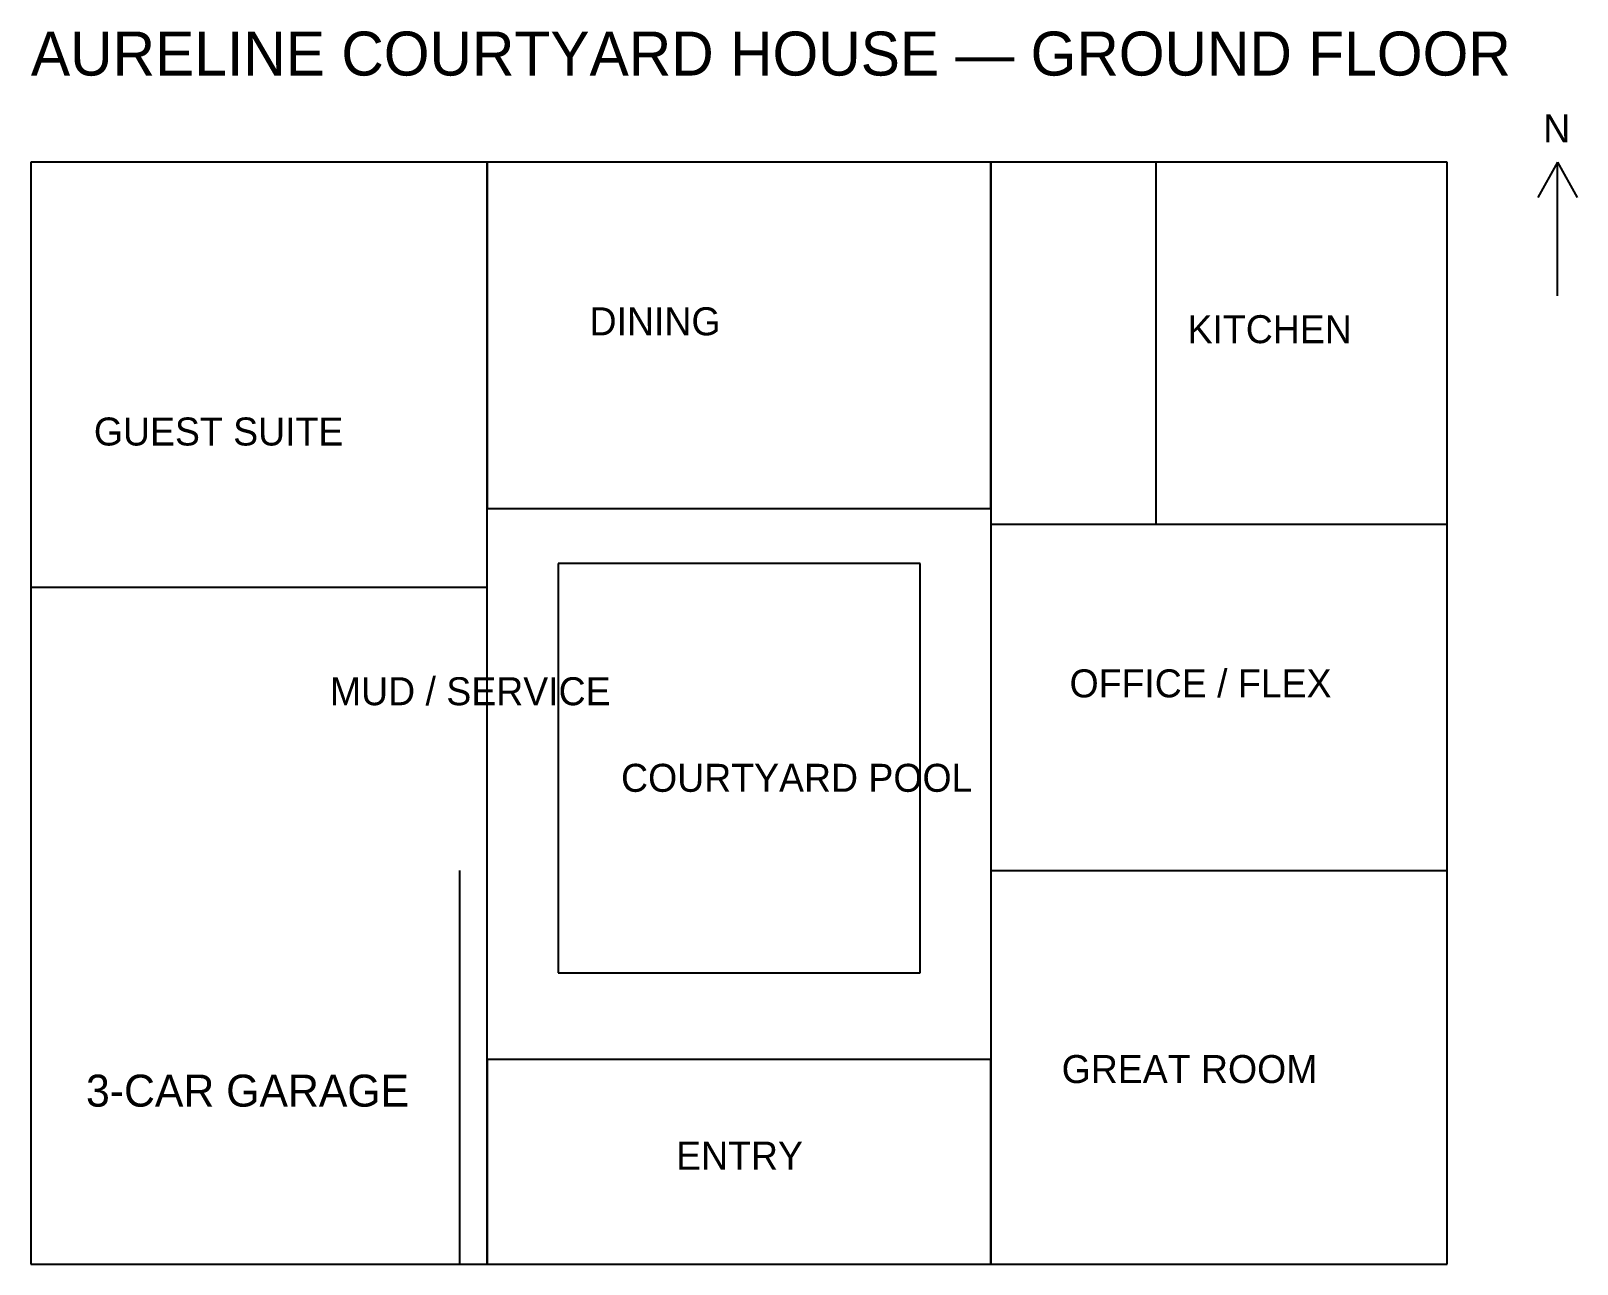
# Model space of a CAD drawing. Header units: inches. Extents: x -354 to 419, y -276 to 341.
import ezdxf

# ---------------------------------------------------------------- set-up
doc = ezdxf.new("R2010")
doc.units = ezdxf.units.IN

msp = doc.modelspace()

# ---------------------------------------------------------------- linework, layer by layer
at = {"layer": 'A-ANNO'}
for p, q in [((409.449, 275.591), (399.606, 257.874)), ((409.449, 208.661), (409.449, 275.591)), ((409.449, 275.591), (419.291, 257.874))]:
    msp.add_line(p, q, dxfattribs=at)
at = {"layer": 'A-POOL'}
for p, q in [((90.551, 74.803), (-90.551, 74.803)), ((-90.551, 74.803), (-90.551, -129.921)), ((90.551, -129.921), (90.551, 74.803)), ((-90.551, -129.921), (90.551, -129.921))]:
    msp.add_line(p, q, dxfattribs=at)
at = {"layer": 'A-WALL'}
for p, q in [((-125.984, 275.591), (-354.331, 275.591)), ((-354.331, 275.591), (-354.331, -275.591)), ((-125.984, -275.591), (-125.984, 275.591)), ((125.984, 275.591), (-125.984, 275.591)), ((-125.984, 275.591), (-125.984, 102.362)), ((354.331, 275.591), (125.984, 275.591)), ((125.984, 275.591), (125.984, -275.591)), ((125.984, 102.362), (125.984, 275.591)), ((208.661, 94.488), (208.661, 275.591)), ((354.331, -275.591), (354.331, 275.591)), ((-125.984, 102.362), (125.984, 102.362)), ((125.984, 94.488), (354.331, 94.488)), ((-354.331, 62.992), (-125.984, 62.992)), ((-139.764, -275.591), (-139.764, -78.74)), ((125.984, -78.74), (354.331, -78.74)), ((125.984, -173.228), (-125.984, -173.228)), ((-125.984, -173.228), (-125.984, -275.591)), ((125.984, -275.591), (125.984, -173.228)), ((-354.331, -275.591), (-125.984, -275.591)), ((-125.984, -275.591), (125.984, -275.591)), ((125.984, -275.591), (354.331, -275.591))]:
    msp.add_line(p, q, dxfattribs=at)

# ---------------------------------------------------------------- texts
at = {"layer": 'A-TEXT'}
for s, height, p in [('AURELINE COURTYARD HOUSE — GROUND FLOOR', 22, (-354.331, 318.898)), ('N', 14, (402.362, 285.433)), ('DINING', 14, (-74.803, 188.976)), ('KITCHEN', 14, (224.409, 185.039)), ('GUEST SUITE', 14, (-322.835, 133.858)), ('MUD / SERVICE', 14, (-204.724, 3.937)), ('OFFICE / FLEX', 14, (165.354, 7.874)), ('COURTYARD POOL', 14, (-59.055, -39.37)), ('GREAT ROOM', 14, (161.417, -185.039)), ('3-CAR GARAGE', 16, (-326.772, -196.85)), ('ENTRY', 14, (-31.496, -228.346))]:
    msp.add_text(s, height=height, dxfattribs=at).set_placement(p)

doc.saveas('drawing.dxf')
